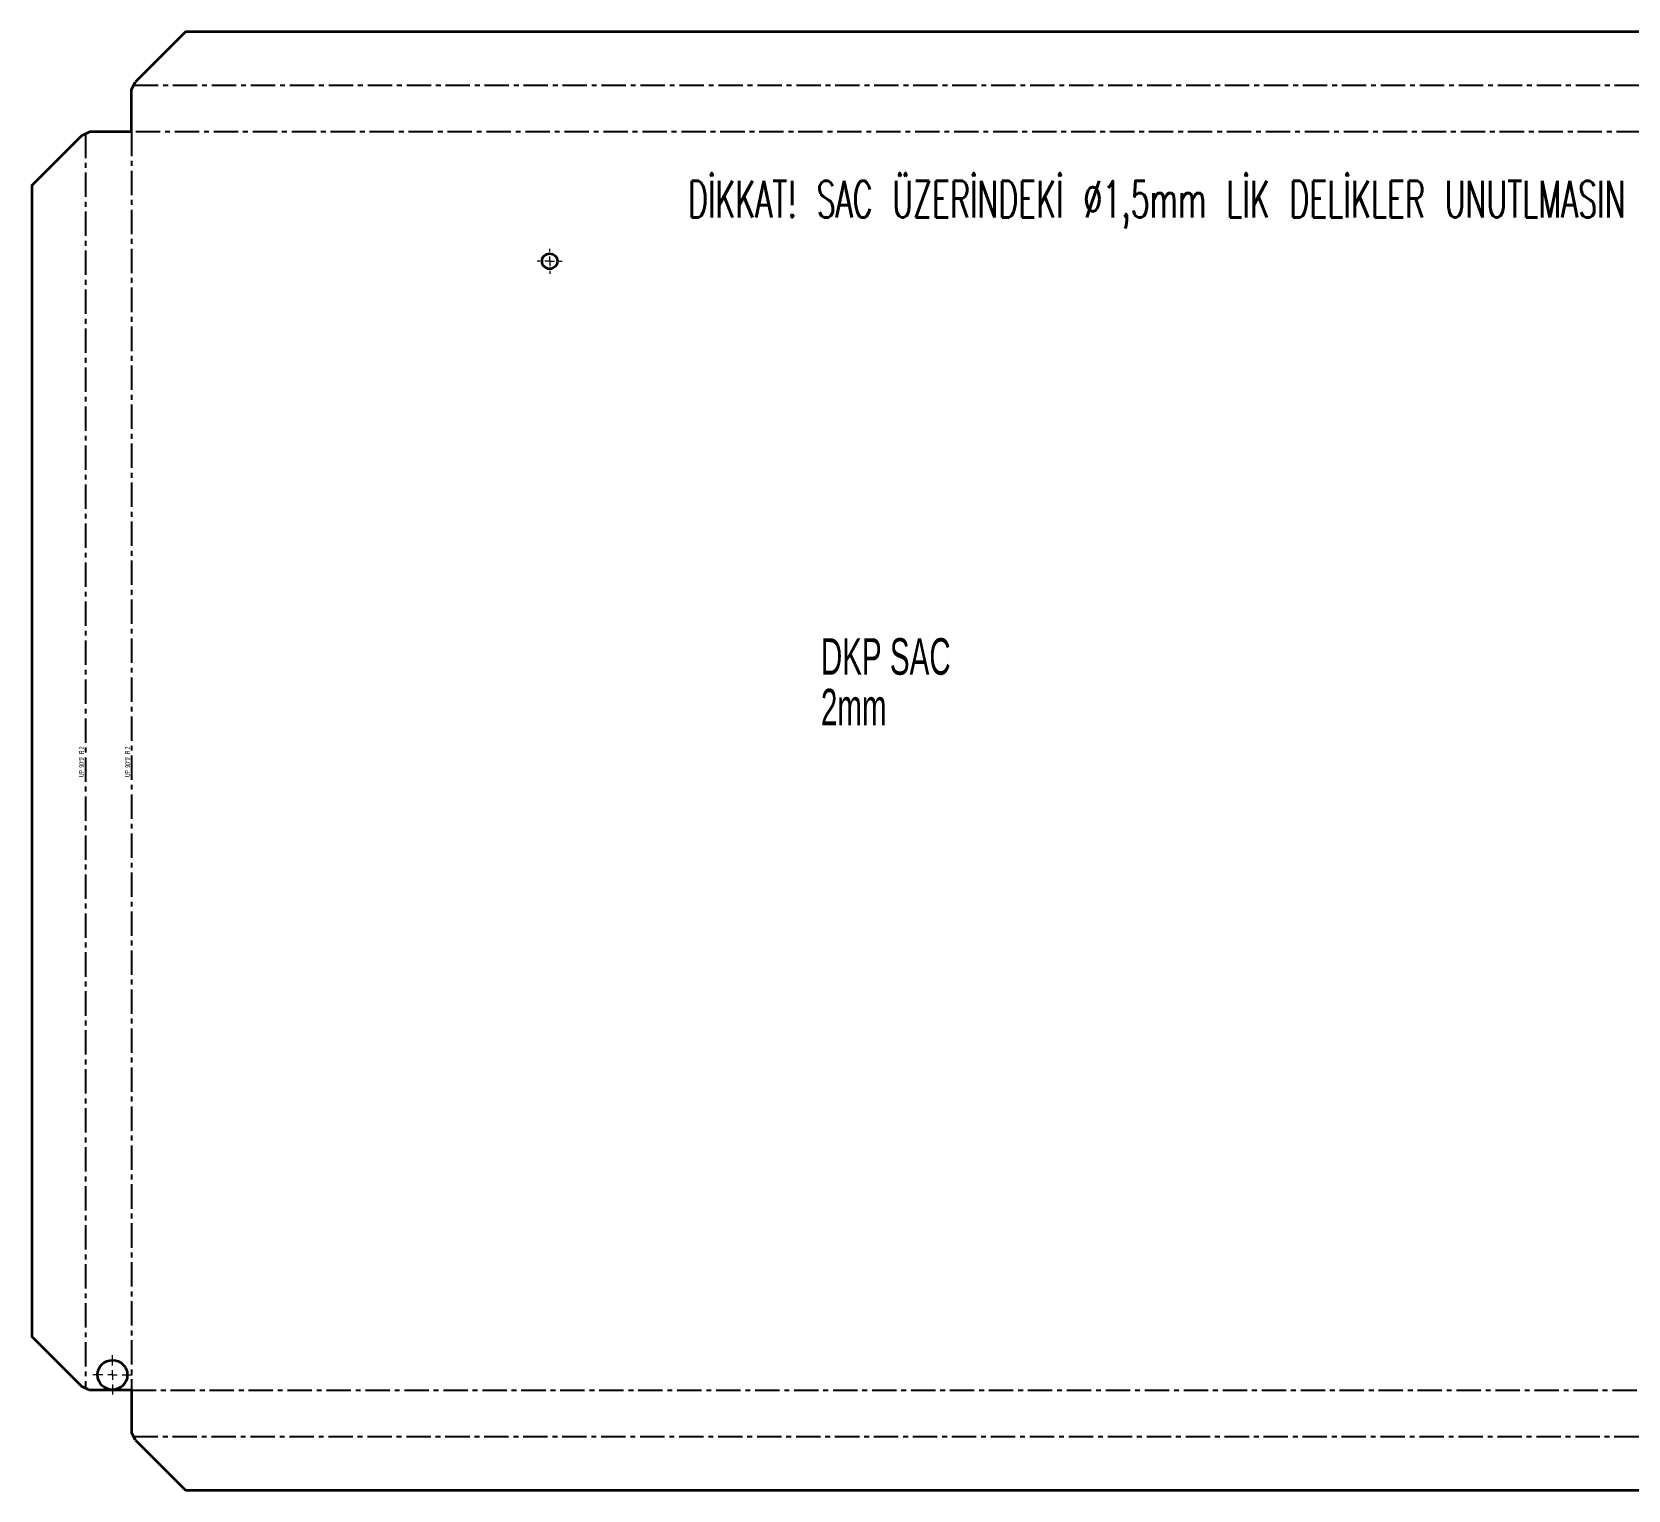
# Model space of a CAD drawing. Header units: millimetres. Extents: x -682 to 1794, y -214 to 546.
# Drawn here: x -682 to 150, y -214 to 546 of the extents above; entities that cross this region are included whole.
import ezdxf

# ---------------------------------------------------------------- set-up
doc = ezdxf.new("R2010")
doc.units = ezdxf.units.MM
doc.linetypes.add('CENTERX2', pattern=[20.32, 12.7, -2.54, 2.54, -2.54])
doc.styles.add('SLDTEXTSTYLE0', font='TXT', dxfattribs={"width": 0.605, "bigfont": 'bigfont'})
doc.styles.add('SLDTEXTSTYLE1', font='TXT', dxfattribs={"width": 0.605})
doc.styles.add('SLDTEXTSTYLE2', font='TXT', dxfattribs={"width": 0.5675})

# ---------------------------------------------------------------- blocks, each defined once
blk = doc.blocks.new('SW_NOTE_0')
at = {"color": 0, "linetype": 'Continuous', "lineweight": 0, "char_height": 19.05, "attachment_point": 1, "style": 'SLDTEXTSTYLE1'}
for s, insert in [('DKP SAC', (0, 24.56)), ('2mm', (0, -1.84))]:
    blk.add_mtext(s, dxfattribs=dict(at, insert=insert))
blk = doc.blocks.new('SW_CENTERMARKSYMBOL_1')
at = {"color": 0, "linetype": 'Continuous', "lineweight": 18}
for p, q in [((-5, 0), (-6.5, 0)), ((0, 0), (-2.5, 0)), ((0, 5), (0, 6.5)), ((0, 0), (0, 2.5)), ((0, 0), (0, -2.5)), ((0, 0), (2.5, 0)), ((5, 0), (6.5, 0)), ((0, -5), (0, -6.5))]:
    blk.add_line(p, q, dxfattribs=at)
blk = doc.blocks.new('SW_CENTERMARKSYMBOL_2')
at = {"color": 0, "linetype": 'Continuous', "lineweight": 18}
for p, q in [((0, 5), (0, 10.25)), ((-5, 0), (-10.25, 0)), ((0, 0), (-2.5, 0)), ((0, 0), (0, 2.5)), ((0, 0), (0, -2.5)), ((0, 0), (2.5, 0)), ((5, 0), (10.25, 0)), ((0, -5), (0, -10.25))]:
    blk.add_line(p, q, dxfattribs=at)

msp = doc.modelspace()

# ---------------------------------------------------------------- linework, layer by layer
at = {"color": 7, "linetype": 'Continuous', "lineweight": 35}
for p, q in [((-602.32, 546.31), (-628.32, 520.31)), ((1713.67, 546.31), (-602.32, 546.31)), ((-630.32, 516.31), (-628.32, 520.31)), ((-630.32, 494.3), (-630.32, 516.31)), ((-682.33, 466.3), (-656.33, 492.3)), ((-656.33, 492.3), (-652.33, 494.3)), ((-630.32, 494.3), (-652.33, 494.3)), ((-682.33, 466.3), (-682.33, -133.69)), ((-656.33, -159.69), (-682.33, -133.69)), ((-652.33, -161.69), (-656.33, -159.69)), ((-630.32, -161.69), (-652.33, -161.69)), ((-630.32, -161.69), (-630.32, -183.7)), ((-628.32, -187.7), (-630.32, -183.7)), ((-628.32, -187.7), (-602.32, -213.7)), ((-602.32, -213.7), (1713.67, -213.7))]:
    msp.add_line(p, q, dxfattribs=at)
at = {"color": 7, "linetype": 'CENTERX2'}
for p, q in [((1740.67, 518.31), (-629.32, 518.31)), ((-654.33, 493.3), (-654.33, -160.69)), ((-630.33, 494.3), (-630.33, -161.69)), ((1741.67, 494.31), (-630.32, 494.31)), ((-630.32, -161.7), (1741.67, -161.7)), ((-629.32, -185.7), (1740.67, -185.7))]:
    msp.add_line(p, q, dxfattribs=at)
at = {"color": 7, "linetype": 'Continuous', "lineweight": 35}
for centre, radius in [((-412.33, 426.81), 4), ((-640.33, -153.69), 7.75)]:
    msp.add_circle(centre, radius, dxfattribs=at)

# ---------------------------------------------------------------- block references
at = {"color": 7, "linetype": 'Continuous', "lineweight": 18}
for name, p in [('SW_CENTERMARKSYMBOL_1', (-412.33, 426.81)), ('SW_CENTERMARKSYMBOL_2', (-640.33, -153.69))]:
    msp.add_blockref(name, p, dxfattribs=at)
at = {"color": 7, "linetype": 'Continuous', "lineweight": 0}
msp.add_blockref('SW_NOTE_0', (-270.89, 205.76), dxfattribs=at)

# ---------------------------------------------------------------- texts
at = {"color": 7, "linetype": 'Continuous', "lineweight": 0, "insert": (-340.19, 468.65), "char_height": 19.05, "attachment_point": 1, "style": 'SLDTEXTSTYLE0'}
msp.add_mtext('DİKKAT! SAC ÜZERİNDEKİ Ø1,5mm LİK DELİKLER UNUTLMASIN', dxfattribs=at)
at = {"color": 7, "linetype": 'Continuous', "lineweight": 0, "char_height": 2.6458, "attachment_point": 2, "rotation": 90, "style": 'SLDTEXTSTYLE2'}
for insert in [(-657.77, 165.93), (-633.76, 165.93)]:
    msp.add_mtext("UP  90°0'  R 2", dxfattribs=dict(at, insert=insert))

doc.saveas('drawing.dxf')
